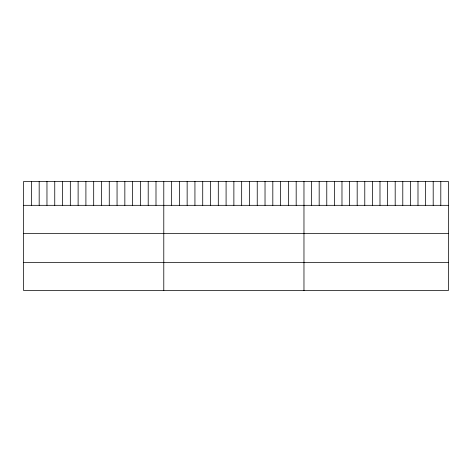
<?xml version="1.0" encoding="UTF-8"?>
<svg xmlns="http://www.w3.org/2000/svg" width="472" height="472" viewBox="0 0 472 472"><rect width="100%" height="100%" fill="white"/><g stroke="black" fill="none" stroke-linecap="round" stroke-linejoin="round"><path stroke-width="0.71" d="M448.4 205.32L448.4 290.528L23.6 290.528L23.6 181.472L448.4 181.472L448.4 205.32L23.6 205.32M23.6 233.439L448.4 233.439M23.6 262.408L448.4 262.408M440.801 181.472L440.801 205.32M433.196 181.472L433.196 205.32M425.596 181.472L425.596 205.32M417.991 181.472L417.991 205.32M410.392 181.472L410.392 205.32M402.787 181.472L402.787 205.32M395.188 181.472L395.188 205.32M387.589 181.472L387.589 205.32M379.984 181.472L379.984 205.32M372.384 181.472L372.384 205.32M364.779 181.472L364.779 205.32M357.18 181.472L357.18 205.32M349.581 181.472L349.581 205.32M341.976 181.472L341.976 205.32M334.377 181.472L334.377 205.32M326.772 181.472L326.772 205.32M319.172 181.472L319.172 205.32M311.567 181.472L311.567 205.32M303.968 181.472L303.968 290.528M296.18 181.472L296.18 205.32M288.392 181.472L288.392 205.32M280.604 181.472L280.604 205.32M272.816 181.472L272.816 205.32M265.028 181.472L265.028 205.32M257.24 181.472L257.24 205.32M249.452 181.472L249.452 205.32M241.664 181.472L241.664 205.32M233.876 181.472L233.876 205.32M226.088 181.472L226.088 205.32M218.3 181.472L218.3 205.32M210.512 181.472L210.512 205.32M202.724 181.472L202.724 205.32M194.936 181.472L194.936 205.32M187.148 181.472L187.148 205.32M179.36 181.472L179.36 205.32M171.572 181.472L171.572 205.32M163.784 181.472L163.784 290.528M155.996 181.472L155.996 205.32M148.208 181.472L148.208 205.32M140.42 181.472L140.42 205.32M132.632 181.472L132.632 205.32M124.844 181.472L124.844 205.32M117.056 181.472L117.056 205.32M109.268 181.472L109.268 205.32M101.48 181.472L101.48 205.32M93.692 181.472L93.692 205.32M85.904 181.472L85.904 205.32M78.116 181.472L78.116 205.32M70.328 181.472L70.328 205.32M62.54 181.472L62.54 205.32M54.752 181.472L54.752 205.32M46.964 181.472L46.964 205.32M39.176 181.472L39.176 205.32M31.388 181.472L31.388 205.32"/></g></svg>
